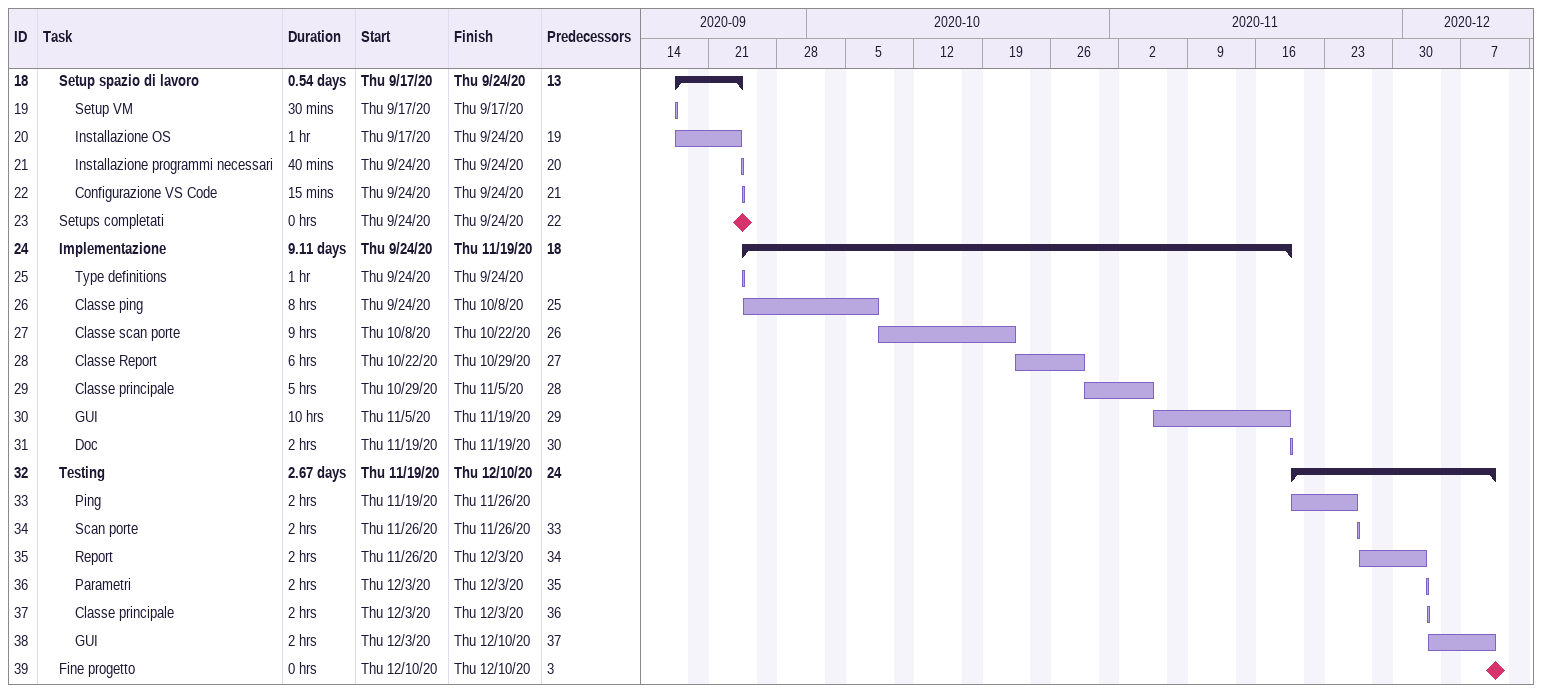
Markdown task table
| ID | Level | Task | Duration | Start | Finish | Predecessors |
|---|---|---|---|---|---|---|
| 18 | 2 | **Setup spazio di lavoro** | 0.54d | 2020-09-17 | 2020-09-24 | 13 |
| 19 | 3 | Setup VM | 30min | 2020-09-17 | 2020-09-17 |  |
| 20 | 3 | Installazione OS | 1h | 2020-09-17 | 2020-09-24 | 19 |
| 21 | 3 | Installazione programmi necessari | 40min | 2020-09-24 | 2020-09-24 | 20 |
| 22 | 3 | Configurazione VS Code | 15min | 2020-09-24 | 2020-09-24 | 21 |
| 23 | 2 | Setups completati | 0h | 2020-09-24 | 2020-09-24 | 22 |
| 24 | 2 | **Implementazione** | 9.11d | 2020-09-24 | 2020-11-19 | 18 |
| 25 | 3 | Type definitions | 1h | 2020-09-24 | 2020-09-24 |  |
| 26 | 3 | Classe ping | 8h | 2020-09-24 | 2020-10-08 | 25 |
| 27 | 3 | Classe scan porte | 9h | 2020-10-08 | 2020-10-22 | 26 |
| 28 | 3 | Classe Report | 6h | 2020-10-22 | 2020-10-29 | 27 |
| 29 | 3 | Classe principale | 5h | 2020-10-29 | 2020-11-05 | 28 |
| 30 | 3 | GUI | 10h | 2020-11-05 | 2020-11-19 | 29 |
| 31 | 3 | Doc | 2h | 2020-11-19 | 2020-11-19 | 30 |
| 32 | 2 | **Testing** | 2.67d | 2020-11-19 | 2020-12-10 | 24 |
| 33 | 3 | Ping | 2h | 2020-11-19 | 2020-11-26 |  |
| 34 | 3 | Scan porte | 2h | 2020-11-26 | 2020-11-26 | 33 |
| 35 | 3 | Report | 2h | 2020-11-26 | 2020-12-03 | 34 |
| 36 | 3 | Parametri | 2h | 2020-12-03 | 2020-12-03 | 35 |
| 37 | 3 | Classe principale | 2h | 2020-12-03 | 2020-12-03 | 36 |
| 38 | 3 | GUI | 2h | 2020-12-03 | 2020-12-10 | 37 |
| 39 | 2 | Fine progetto | 0h | 2020-12-10 | 2020-12-10 | 3 |
